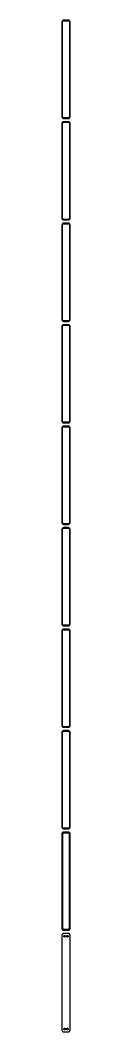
# Model space of a CAD drawing. Header units: metres. Extents: x -11 to 11, y 2655 to 5436.
import ezdxf

# ---------------------------------------------------------------- set-up
doc = ezdxf.new("R2010")
doc.units = ezdxf.units.M

msp = doc.modelspace()

# ---------------------------------------------------------------- linework, layer by layer
for p, q in [((-11.2106, 5431.63), (-11.25, 5431)), ((-11.25, 5431), (-11.25, 5171)), ((-11.0929, 5432.24), (-11.2106, 5431.63)), ((-10.8989, 5432.84), (-11.0929, 5432.24)), ((-10.6315, 5433.41), (-10.8989, 5432.84)), ((-10.2951, 5433.94), (-10.6315, 5433.41)), ((-9.89484, 5434.42), (-10.2951, 5433.94)), ((-9.43712, 5434.85), (-9.89484, 5434.42)), ((-9.75, 5430.5), (-9.71844, 5431)), ((-9.75, 5171.5), (-9.75, 5430.5)), ((-9.71844, 5431), (-9.62433, 5431.49)), ((-9.62433, 5431.49), (-9.4691, 5431.97)), ((-9.4691, 5431.97), (-9.25522, 5432.43)), ((-8.92912, 5435.22), (-9.43712, 5434.85)), ((-9.25522, 5432.43), (-8.98605, 5432.85)), ((-8.98605, 5432.85), (-8.66586, 5433.24)), ((-8.37889, 5435.52), (-8.92912, 5435.22)), ((-8.66586, 5433.24), (-8.29968, 5433.58)), ((-7.79507, 5435.76), (-8.37889, 5435.52)), ((-8.29968, 5433.58), (-7.8933, 5433.88)), ((-7.8933, 5433.88), (-7.45311, 5434.12)), ((-7.1869, 5435.91), (-7.79507, 5435.76)), ((-7.45311, 5434.12), (-6.98605, 5434.3)), ((-6.56395, 5435.99), (-7.1869, 5435.91)), ((-6.98605, 5434.3), (-6.49951, 5434.43)), ((6.56395, 5435.99), (-6.56395, 5435.99)), ((-6.49951, 5434.43), (-6.00116, 5434.49)), ((-6.00116, 5434.49), (6.00116, 5434.49)), ((6.00116, 5434.49), (6.49951, 5434.43)), ((6.49951, 5434.43), (6.98605, 5434.3)), ((7.1869, 5435.91), (6.56395, 5435.99)), ((6.98605, 5434.3), (7.45311, 5434.12)), ((7.79507, 5435.76), (7.1869, 5435.91)), ((7.45311, 5434.12), (7.8933, 5433.88)), ((8.37889, 5435.52), (7.79507, 5435.76)), ((7.8933, 5433.88), (8.29968, 5433.58)), ((8.29968, 5433.58), (8.66586, 5433.24)), ((8.92912, 5435.22), (8.37889, 5435.52)), ((8.66586, 5433.24), (8.98605, 5432.85)), ((9.43712, 5434.85), (8.92912, 5435.22)), ((8.98605, 5432.85), (9.25522, 5432.43)), ((9.25522, 5432.43), (9.4691, 5431.97)), ((9.89484, 5434.42), (9.43712, 5434.85)), ((9.4691, 5431.97), (9.62433, 5431.49)), ((9.62433, 5431.49), (9.71844, 5431)), ((9.71844, 5431), (9.75, 5430.5)), ((9.75, 5430.5), (9.75, 5171.5)), ((10.2951, 5433.94), (9.89484, 5434.42)), ((10.6315, 5433.41), (10.2951, 5433.94)), ((10.8989, 5432.84), (10.6315, 5433.41)), ((11.0929, 5432.24), (10.8989, 5432.84)), ((11.2106, 5431.63), (11.0929, 5432.24)), ((11.25, 5431), (11.2106, 5431.63)), ((11.25, 5171), (11.25, 5431)), ((-11.25, 5171), (-11.2106, 5170.37)), ((-11.2106, 5152.63), (-11.25, 5152)), ((-11.25, 5152), (-11.25, 4892)), ((-11.2106, 5170.37), (-11.0929, 5169.76)), ((-11.0929, 5153.24), (-11.2106, 5152.63)), ((-11.0929, 5169.76), (-10.8989, 5169.16)), ((-10.8989, 5153.84), (-11.0929, 5153.24)), ((-10.8989, 5169.16), (-10.6315, 5168.59)), ((-10.6315, 5154.41), (-10.8989, 5153.84)), ((-10.6315, 5168.59), (-10.2951, 5168.06)), ((-10.2951, 5154.94), (-10.6315, 5154.41)), ((-10.2951, 5168.06), (-9.89484, 5167.58)), ((-9.89484, 5155.42), (-10.2951, 5154.94)), ((-9.89484, 5167.58), (-9.43712, 5167.15)), ((-9.43712, 5155.85), (-9.89484, 5155.42)), ((-9.71844, 5171), (-9.75, 5171.5)), ((-9.75, 5151.5), (-9.71844, 5152)), ((-9.75, 4892.5), (-9.75, 5151.5)), ((-9.62433, 5170.51), (-9.71844, 5171)), ((-9.71844, 5152), (-9.62433, 5152.49)), ((-9.4691, 5170.03), (-9.62433, 5170.51)), ((-9.62433, 5152.49), (-9.4691, 5152.97)), ((-9.25522, 5169.57), (-9.4691, 5170.03)), ((-9.4691, 5152.97), (-9.25522, 5153.43)), ((-9.43712, 5167.15), (-8.92912, 5166.78)), ((-8.92912, 5156.22), (-9.43712, 5155.85)), ((-8.98605, 5169.15), (-9.25522, 5169.57)), ((-9.25522, 5153.43), (-8.98605, 5153.85)), ((-8.66586, 5168.76), (-8.98605, 5169.15)), ((-8.98605, 5153.85), (-8.66586, 5154.24)), ((-8.92912, 5166.78), (-8.37889, 5166.48)), ((-8.37889, 5156.52), (-8.92912, 5156.22)), ((-8.29968, 5168.42), (-8.66586, 5168.76)), ((-8.66586, 5154.24), (-8.29968, 5154.58)), ((-8.37889, 5166.48), (-7.79507, 5166.24)), ((-7.79507, 5156.76), (-8.37889, 5156.52)), ((-7.8933, 5168.12), (-8.29968, 5168.42)), ((-8.29968, 5154.58), (-7.8933, 5154.88)), ((-7.45311, 5167.88), (-7.8933, 5168.12)), ((-7.8933, 5154.88), (-7.45311, 5155.12)), ((-7.79507, 5166.24), (-7.1869, 5166.09)), ((-7.1869, 5156.91), (-7.79507, 5156.76)), ((-6.98605, 5167.7), (-7.45311, 5167.88)), ((-7.45311, 5155.12), (-6.98605, 5155.3)), ((-7.1869, 5166.09), (-6.56395, 5166.01)), ((-6.56395, 5156.99), (-7.1869, 5156.91)), ((-6.49951, 5167.57), (-6.98605, 5167.7)), ((-6.98605, 5155.3), (-6.49951, 5155.43)), ((-6.56395, 5166.01), (6.56395, 5166.01)), ((6.56395, 5156.99), (-6.56395, 5156.99)), ((-6.00116, 5167.51), (-6.49951, 5167.57)), ((-6.49951, 5155.43), (-6.00116, 5155.49)), ((6.00116, 5167.51), (-6.00116, 5167.51)), ((-6.00116, 5155.49), (6.00116, 5155.49)), ((6.49951, 5167.57), (6.00116, 5167.51)), ((6.00116, 5155.49), (6.49951, 5155.43)), ((6.98605, 5167.7), (6.49951, 5167.57)), ((6.49951, 5155.43), (6.98605, 5155.3)), ((6.56395, 5166.01), (7.1869, 5166.09)), ((7.1869, 5156.91), (6.56395, 5156.99)), ((7.45311, 5167.88), (6.98605, 5167.7)), ((6.98605, 5155.3), (7.45311, 5155.12)), ((7.1869, 5166.09), (7.79507, 5166.24)), ((7.79507, 5156.76), (7.1869, 5156.91)), ((7.8933, 5168.12), (7.45311, 5167.88)), ((7.45311, 5155.12), (7.8933, 5154.88)), ((7.79507, 5166.24), (8.37889, 5166.48)), ((8.37889, 5156.52), (7.79507, 5156.76)), ((8.29968, 5168.42), (7.8933, 5168.12)), ((7.8933, 5154.88), (8.29968, 5154.58)), ((8.66586, 5168.76), (8.29968, 5168.42)), ((8.29968, 5154.58), (8.66586, 5154.24)), ((8.37889, 5166.48), (8.92912, 5166.78)), ((8.92912, 5156.22), (8.37889, 5156.52)), ((8.98605, 5169.15), (8.66586, 5168.76)), ((8.66586, 5154.24), (8.98605, 5153.85)), ((8.92912, 5166.78), (9.43712, 5167.15)), ((9.43712, 5155.85), (8.92912, 5156.22)), ((9.25522, 5169.57), (8.98605, 5169.15)), ((8.98605, 5153.85), (9.25522, 5153.43)), ((9.4691, 5170.03), (9.25522, 5169.57)), ((9.25522, 5153.43), (9.4691, 5152.97)), ((9.43712, 5167.15), (9.89484, 5167.58)), ((9.89484, 5155.42), (9.43712, 5155.85)), ((9.62433, 5170.51), (9.4691, 5170.03)), ((9.4691, 5152.97), (9.62433, 5152.49)), ((9.71844, 5171), (9.62433, 5170.51)), ((9.62433, 5152.49), (9.71844, 5152)), ((9.75, 5171.5), (9.71844, 5171)), ((9.71844, 5152), (9.75, 5151.5)), ((9.75, 5151.5), (9.75, 4892.5)), ((9.89484, 5167.58), (10.2951, 5168.06)), ((10.2951, 5154.94), (9.89484, 5155.42)), ((10.2951, 5168.06), (10.6315, 5168.59)), ((10.6315, 5154.41), (10.2951, 5154.94)), ((10.6315, 5168.59), (10.8989, 5169.16)), ((10.8989, 5153.84), (10.6315, 5154.41)), ((10.8989, 5169.16), (11.0929, 5169.76)), ((11.0929, 5153.24), (10.8989, 5153.84)), ((11.0929, 5169.76), (11.2106, 5170.37)), ((11.2106, 5152.63), (11.0929, 5153.24)), ((11.2106, 5170.37), (11.25, 5171)), ((11.25, 5152), (11.2106, 5152.63)), ((11.25, 4892), (11.25, 5152)), ((-11.25, 4892), (-11.2106, 4891.37)), ((-11.2106, 4873.63), (-11.25, 4873)), ((-11.25, 4873), (-11.25, 4613)), ((-11.2106, 4891.37), (-11.0929, 4890.76)), ((-11.0929, 4874.24), (-11.2106, 4873.63)), ((-11.0929, 4890.76), (-10.8989, 4890.16)), ((-10.8989, 4874.84), (-11.0929, 4874.24)), ((-10.8989, 4890.16), (-10.6315, 4889.59)), ((-10.6315, 4875.41), (-10.8989, 4874.84)), ((-10.6315, 4889.59), (-10.2951, 4889.06)), ((-10.2951, 4875.94), (-10.6315, 4875.41)), ((-10.2951, 4889.06), (-9.89484, 4888.58)), ((-9.89484, 4876.42), (-10.2951, 4875.94)), ((-9.89484, 4888.58), (-9.43712, 4888.15)), ((-9.43712, 4876.85), (-9.89484, 4876.42)), ((-9.71844, 4892), (-9.75, 4892.5)), ((-9.75, 4872.5), (-9.71844, 4873)), ((-9.75, 4613.5), (-9.75, 4872.5)), ((-9.62433, 4891.51), (-9.71844, 4892)), ((-9.71844, 4873), (-9.62433, 4873.49)), ((-9.4691, 4891.03), (-9.62433, 4891.51)), ((-9.62433, 4873.49), (-9.4691, 4873.97)), ((-9.25522, 4890.57), (-9.4691, 4891.03)), ((-9.4691, 4873.97), (-9.25522, 4874.43)), ((-9.43712, 4888.15), (-8.92912, 4887.78)), ((-8.92912, 4877.22), (-9.43712, 4876.85)), ((-8.98605, 4890.15), (-9.25522, 4890.57)), ((-9.25522, 4874.43), (-8.98605, 4874.85)), ((-8.66586, 4889.76), (-8.98605, 4890.15)), ((-8.98605, 4874.85), (-8.66586, 4875.24)), ((-8.92912, 4887.78), (-8.37889, 4887.48)), ((-8.37889, 4877.52), (-8.92912, 4877.22)), ((-8.29968, 4889.42), (-8.66586, 4889.76)), ((-8.66586, 4875.24), (-8.29968, 4875.58)), ((-8.37889, 4887.48), (-7.79507, 4887.24)), ((-7.79507, 4877.76), (-8.37889, 4877.52)), ((-7.8933, 4889.12), (-8.29968, 4889.42)), ((-8.29968, 4875.58), (-7.8933, 4875.88)), ((-7.45311, 4888.88), (-7.8933, 4889.12)), ((-7.8933, 4875.88), (-7.45311, 4876.12)), ((-7.79507, 4887.24), (-7.1869, 4887.09)), ((-7.1869, 4877.91), (-7.79507, 4877.76)), ((-6.98605, 4888.7), (-7.45311, 4888.88)), ((-7.45311, 4876.12), (-6.98605, 4876.3)), ((-7.1869, 4887.09), (-6.56395, 4887.01)), ((-6.56395, 4877.99), (-7.1869, 4877.91)), ((-6.49951, 4888.57), (-6.98605, 4888.7)), ((-6.98605, 4876.3), (-6.49951, 4876.43)), ((-6.56395, 4887.01), (6.56395, 4887.01)), ((6.56395, 4877.99), (-6.56395, 4877.99)), ((-6.00116, 4888.51), (-6.49951, 4888.57)), ((-6.49951, 4876.43), (-6.00116, 4876.49)), ((6.00116, 4888.51), (-6.00116, 4888.51)), ((-6.00116, 4876.49), (6.00116, 4876.49)), ((6.49951, 4888.57), (6.00116, 4888.51)), ((6.00116, 4876.49), (6.49951, 4876.43)), ((6.98605, 4888.7), (6.49951, 4888.57)), ((6.49951, 4876.43), (6.98605, 4876.3)), ((6.56395, 4887.01), (7.1869, 4887.09)), ((7.1869, 4877.91), (6.56395, 4877.99)), ((7.45311, 4888.88), (6.98605, 4888.7)), ((6.98605, 4876.3), (7.45311, 4876.12)), ((7.1869, 4887.09), (7.79507, 4887.24)), ((7.79507, 4877.76), (7.1869, 4877.91)), ((7.8933, 4889.12), (7.45311, 4888.88)), ((7.45311, 4876.12), (7.8933, 4875.88)), ((7.79507, 4887.24), (8.37889, 4887.48)), ((8.37889, 4877.52), (7.79507, 4877.76)), ((8.29968, 4889.42), (7.8933, 4889.12)), ((7.8933, 4875.88), (8.29968, 4875.58)), ((8.66586, 4889.76), (8.29968, 4889.42)), ((8.29968, 4875.58), (8.66586, 4875.24)), ((8.37889, 4887.48), (8.92912, 4887.78)), ((8.92912, 4877.22), (8.37889, 4877.52)), ((8.98605, 4890.15), (8.66586, 4889.76)), ((8.66586, 4875.24), (8.98605, 4874.85)), ((8.92912, 4887.78), (9.43712, 4888.15)), ((9.43712, 4876.85), (8.92912, 4877.22)), ((9.25522, 4890.57), (8.98605, 4890.15)), ((8.98605, 4874.85), (9.25522, 4874.43)), ((9.4691, 4891.03), (9.25522, 4890.57)), ((9.25522, 4874.43), (9.4691, 4873.97)), ((9.43712, 4888.15), (9.89484, 4888.58)), ((9.89484, 4876.42), (9.43712, 4876.85)), ((9.62433, 4891.51), (9.4691, 4891.03)), ((9.4691, 4873.97), (9.62433, 4873.49)), ((9.71844, 4892), (9.62433, 4891.51)), ((9.62433, 4873.49), (9.71844, 4873)), ((9.75, 4892.5), (9.71844, 4892)), ((9.71844, 4873), (9.75, 4872.5)), ((9.75, 4872.5), (9.75, 4613.5)), ((9.89484, 4888.58), (10.2951, 4889.06)), ((10.2951, 4875.94), (9.89484, 4876.42)), ((10.2951, 4889.06), (10.6315, 4889.59)), ((10.6315, 4875.41), (10.2951, 4875.94)), ((10.6315, 4889.59), (10.8989, 4890.16)), ((10.8989, 4874.84), (10.6315, 4875.41)), ((10.8989, 4890.16), (11.0929, 4890.76)), ((11.0929, 4874.24), (10.8989, 4874.84)), ((11.0929, 4890.76), (11.2106, 4891.37)), ((11.2106, 4873.63), (11.0929, 4874.24)), ((11.2106, 4891.37), (11.25, 4892)), ((11.25, 4873), (11.2106, 4873.63)), ((11.25, 4613), (11.25, 4873)), ((-11.25, 4613), (-11.2106, 4612.37)), ((-11.2106, 4594.63), (-11.25, 4594)), ((-11.25, 4594), (-11.25, 4334)), ((-11.2106, 4612.37), (-11.0929, 4611.76)), ((-11.0929, 4595.24), (-11.2106, 4594.63)), ((-11.0929, 4611.76), (-10.8989, 4611.16)), ((-10.8989, 4595.84), (-11.0929, 4595.24)), ((-10.8989, 4611.16), (-10.6315, 4610.59)), ((-10.6315, 4596.41), (-10.8989, 4595.84)), ((-10.6315, 4610.59), (-10.2951, 4610.06)), ((-10.2951, 4596.94), (-10.6315, 4596.41)), ((-10.2951, 4610.06), (-9.89484, 4609.58)), ((-9.89484, 4597.42), (-10.2951, 4596.94)), ((-9.89484, 4609.58), (-9.43712, 4609.15)), ((-9.43712, 4597.85), (-9.89484, 4597.42)), ((-9.71844, 4613), (-9.75, 4613.5)), ((-9.75, 4593.5), (-9.71844, 4594)), ((-9.75, 4334.5), (-9.75, 4593.5)), ((-9.62433, 4612.51), (-9.71844, 4613)), ((-9.71844, 4594), (-9.62433, 4594.49)), ((-9.4691, 4612.03), (-9.62433, 4612.51)), ((-9.62433, 4594.49), (-9.4691, 4594.97)), ((-9.25522, 4611.57), (-9.4691, 4612.03)), ((-9.4691, 4594.97), (-9.25522, 4595.43)), ((-9.43712, 4609.15), (-8.92912, 4608.78)), ((-8.92912, 4598.22), (-9.43712, 4597.85)), ((-8.98605, 4611.15), (-9.25522, 4611.57)), ((-9.25522, 4595.43), (-8.98605, 4595.85)), ((-8.66586, 4610.76), (-8.98605, 4611.15)), ((-8.98605, 4595.85), (-8.66586, 4596.24)), ((-8.92912, 4608.78), (-8.37889, 4608.48)), ((-8.37889, 4598.52), (-8.92912, 4598.22)), ((-8.29968, 4610.42), (-8.66586, 4610.76)), ((-8.66586, 4596.24), (-8.29968, 4596.58)), ((-8.37889, 4608.48), (-7.79507, 4608.24)), ((-7.79507, 4598.76), (-8.37889, 4598.52)), ((-7.8933, 4610.12), (-8.29968, 4610.42)), ((-8.29968, 4596.58), (-7.8933, 4596.88)), ((-7.45311, 4609.88), (-7.8933, 4610.12)), ((-7.8933, 4596.88), (-7.45311, 4597.12)), ((-7.79507, 4608.24), (-7.1869, 4608.09)), ((-7.1869, 4598.91), (-7.79507, 4598.76)), ((-6.98605, 4609.7), (-7.45311, 4609.88)), ((-7.45311, 4597.12), (-6.98605, 4597.3)), ((-7.1869, 4608.09), (-6.56395, 4608.01)), ((-6.56395, 4598.99), (-7.1869, 4598.91)), ((-6.49951, 4609.57), (-6.98605, 4609.7)), ((-6.98605, 4597.3), (-6.49951, 4597.43)), ((-6.56395, 4608.01), (6.56395, 4608.01)), ((6.56395, 4598.99), (-6.56395, 4598.99)), ((-6.00116, 4609.51), (-6.49951, 4609.57)), ((-6.49951, 4597.43), (-6.00116, 4597.49)), ((6.00116, 4609.51), (-6.00116, 4609.51)), ((-6.00116, 4597.49), (6.00116, 4597.49)), ((6.49951, 4609.57), (6.00116, 4609.51)), ((6.00116, 4597.49), (6.49951, 4597.43)), ((6.98605, 4609.7), (6.49951, 4609.57)), ((6.49951, 4597.43), (6.98605, 4597.3)), ((6.56395, 4608.01), (7.1869, 4608.09)), ((7.1869, 4598.91), (6.56395, 4598.99)), ((7.45311, 4609.88), (6.98605, 4609.7)), ((6.98605, 4597.3), (7.45311, 4597.12)), ((7.1869, 4608.09), (7.79507, 4608.24)), ((7.79507, 4598.76), (7.1869, 4598.91)), ((7.8933, 4610.12), (7.45311, 4609.88)), ((7.45311, 4597.12), (7.8933, 4596.88)), ((7.79507, 4608.24), (8.37889, 4608.48)), ((8.37889, 4598.52), (7.79507, 4598.76)), ((8.29968, 4610.42), (7.8933, 4610.12)), ((7.8933, 4596.88), (8.29968, 4596.58)), ((8.66586, 4610.76), (8.29968, 4610.42)), ((8.29968, 4596.58), (8.66586, 4596.24)), ((8.37889, 4608.48), (8.92912, 4608.78)), ((8.92912, 4598.22), (8.37889, 4598.52)), ((8.98605, 4611.15), (8.66586, 4610.76)), ((8.66586, 4596.24), (8.98605, 4595.85)), ((8.92912, 4608.78), (9.43712, 4609.15)), ((9.43712, 4597.85), (8.92912, 4598.22)), ((9.25522, 4611.57), (8.98605, 4611.15)), ((8.98605, 4595.85), (9.25522, 4595.43)), ((9.4691, 4612.03), (9.25522, 4611.57)), ((9.25522, 4595.43), (9.4691, 4594.97)), ((9.43712, 4609.15), (9.89484, 4609.58)), ((9.89484, 4597.42), (9.43712, 4597.85)), ((9.62433, 4612.51), (9.4691, 4612.03)), ((9.4691, 4594.97), (9.62433, 4594.49)), ((9.71844, 4613), (9.62433, 4612.51)), ((9.62433, 4594.49), (9.71844, 4594)), ((9.75, 4613.5), (9.71844, 4613)), ((9.71844, 4594), (9.75, 4593.5)), ((9.75, 4593.5), (9.75, 4334.5)), ((9.89484, 4609.58), (10.2951, 4610.06)), ((10.2951, 4596.94), (9.89484, 4597.42)), ((10.2951, 4610.06), (10.6315, 4610.59)), ((10.6315, 4596.41), (10.2951, 4596.94)), ((10.6315, 4610.59), (10.8989, 4611.16)), ((10.8989, 4595.84), (10.6315, 4596.41)), ((10.8989, 4611.16), (11.0929, 4611.76)), ((11.0929, 4595.24), (10.8989, 4595.84)), ((11.0929, 4611.76), (11.2106, 4612.37)), ((11.2106, 4594.63), (11.0929, 4595.24)), ((11.2106, 4612.37), (11.25, 4613)), ((11.25, 4594), (11.2106, 4594.63)), ((11.25, 4334), (11.25, 4594)), ((-11.25, 4334), (-11.2106, 4333.37)), ((-11.2106, 4315.63), (-11.25, 4315)), ((-11.25, 4315), (-11.25, 4055)), ((-11.2106, 4333.37), (-11.0929, 4332.76)), ((-11.0929, 4316.24), (-11.2106, 4315.63)), ((-11.0929, 4332.76), (-10.8989, 4332.16)), ((-10.8989, 4316.84), (-11.0929, 4316.24)), ((-10.8989, 4332.16), (-10.6315, 4331.59)), ((-10.6315, 4317.41), (-10.8989, 4316.84)), ((-10.6315, 4331.59), (-10.2951, 4331.06)), ((-10.2951, 4317.94), (-10.6315, 4317.41)), ((-10.2951, 4331.06), (-9.89484, 4330.58)), ((-9.89484, 4318.42), (-10.2951, 4317.94)), ((-9.89484, 4330.58), (-9.43712, 4330.15)), ((-9.43712, 4318.85), (-9.89484, 4318.42)), ((-9.71844, 4334), (-9.75, 4334.5)), ((-9.75, 4314.5), (-9.71844, 4315)), ((-9.75, 4055.5), (-9.75, 4314.5)), ((-9.62433, 4333.51), (-9.71844, 4334)), ((-9.71844, 4315), (-9.62433, 4315.49)), ((-9.4691, 4333.03), (-9.62433, 4333.51)), ((-9.62433, 4315.49), (-9.4691, 4315.97)), ((-9.25522, 4332.57), (-9.4691, 4333.03)), ((-9.4691, 4315.97), (-9.25522, 4316.43)), ((-9.43712, 4330.15), (-8.92912, 4329.78)), ((-8.92912, 4319.22), (-9.43712, 4318.85)), ((-8.98605, 4332.15), (-9.25522, 4332.57)), ((-9.25522, 4316.43), (-8.98605, 4316.85)), ((-8.66586, 4331.76), (-8.98605, 4332.15)), ((-8.98605, 4316.85), (-8.66586, 4317.24)), ((-8.92912, 4329.78), (-8.37889, 4329.48)), ((-8.37889, 4319.52), (-8.92912, 4319.22)), ((-8.29968, 4331.42), (-8.66586, 4331.76)), ((-8.66586, 4317.24), (-8.29968, 4317.58)), ((-8.37889, 4329.48), (-7.79507, 4329.24)), ((-7.79507, 4319.76), (-8.37889, 4319.52)), ((-7.8933, 4331.12), (-8.29968, 4331.42)), ((-8.29968, 4317.58), (-7.8933, 4317.88)), ((-7.45311, 4330.88), (-7.8933, 4331.12)), ((-7.8933, 4317.88), (-7.45311, 4318.12)), ((-7.79507, 4329.24), (-7.1869, 4329.09)), ((-7.1869, 4319.91), (-7.79507, 4319.76)), ((-6.98605, 4330.7), (-7.45311, 4330.88)), ((-7.45311, 4318.12), (-6.98605, 4318.3)), ((-7.1869, 4329.09), (-6.56395, 4329.01)), ((-6.56395, 4319.99), (-7.1869, 4319.91)), ((-6.49951, 4330.57), (-6.98605, 4330.7)), ((-6.98605, 4318.3), (-6.49951, 4318.43)), ((-6.56395, 4329.01), (6.56395, 4329.01)), ((6.56395, 4319.99), (-6.56395, 4319.99)), ((-6.00116, 4330.51), (-6.49951, 4330.57)), ((-6.49951, 4318.43), (-6.00116, 4318.49)), ((6.00116, 4330.51), (-6.00116, 4330.51)), ((-6.00116, 4318.49), (6.00116, 4318.49)), ((6.49951, 4330.57), (6.00116, 4330.51)), ((6.00116, 4318.49), (6.49951, 4318.43)), ((6.98605, 4330.7), (6.49951, 4330.57)), ((6.49951, 4318.43), (6.98605, 4318.3)), ((6.56395, 4329.01), (7.1869, 4329.09)), ((7.1869, 4319.91), (6.56395, 4319.99)), ((7.45311, 4330.88), (6.98605, 4330.7)), ((6.98605, 4318.3), (7.45311, 4318.12)), ((7.1869, 4329.09), (7.79507, 4329.24)), ((7.79507, 4319.76), (7.1869, 4319.91)), ((7.8933, 4331.12), (7.45311, 4330.88)), ((7.45311, 4318.12), (7.8933, 4317.88)), ((7.79507, 4329.24), (8.37889, 4329.48)), ((8.37889, 4319.52), (7.79507, 4319.76)), ((8.29968, 4331.42), (7.8933, 4331.12)), ((7.8933, 4317.88), (8.29968, 4317.58)), ((8.66586, 4331.76), (8.29968, 4331.42)), ((8.29968, 4317.58), (8.66586, 4317.24)), ((8.37889, 4329.48), (8.92912, 4329.78)), ((8.92912, 4319.22), (8.37889, 4319.52)), ((8.98605, 4332.15), (8.66586, 4331.76)), ((8.66586, 4317.24), (8.98605, 4316.85)), ((8.92912, 4329.78), (9.43712, 4330.15)), ((9.43712, 4318.85), (8.92912, 4319.22)), ((9.25522, 4332.57), (8.98605, 4332.15)), ((8.98605, 4316.85), (9.25522, 4316.43)), ((9.4691, 4333.03), (9.25522, 4332.57)), ((9.25522, 4316.43), (9.4691, 4315.97)), ((9.43712, 4330.15), (9.89484, 4330.58)), ((9.89484, 4318.42), (9.43712, 4318.85)), ((9.62433, 4333.51), (9.4691, 4333.03)), ((9.4691, 4315.97), (9.62433, 4315.49)), ((9.71844, 4334), (9.62433, 4333.51)), ((9.62433, 4315.49), (9.71844, 4315)), ((9.75, 4334.5), (9.71844, 4334)), ((9.71844, 4315), (9.75, 4314.5)), ((9.75, 4314.5), (9.75, 4055.5)), ((9.89484, 4330.58), (10.2951, 4331.06)), ((10.2951, 4317.94), (9.89484, 4318.42)), ((10.2951, 4331.06), (10.6315, 4331.59)), ((10.6315, 4317.41), (10.2951, 4317.94)), ((10.6315, 4331.59), (10.8989, 4332.16)), ((10.8989, 4316.84), (10.6315, 4317.41)), ((10.8989, 4332.16), (11.0929, 4332.76)), ((11.0929, 4316.24), (10.8989, 4316.84)), ((11.0929, 4332.76), (11.2106, 4333.37)), ((11.2106, 4315.63), (11.0929, 4316.24)), ((11.2106, 4333.37), (11.25, 4334)), ((11.25, 4315), (11.2106, 4315.63)), ((11.25, 4055), (11.25, 4315)), ((-11.25, 4055), (-11.2106, 4054.37)), ((-11.2106, 4036.63), (-11.25, 4036)), ((-11.25, 4036), (-11.25, 3776)), ((-11.2106, 4054.37), (-11.0929, 4053.76)), ((-11.0929, 4037.24), (-11.2106, 4036.63)), ((-11.0929, 4053.76), (-10.8989, 4053.16)), ((-10.8989, 4037.84), (-11.0929, 4037.24)), ((-10.8989, 4053.16), (-10.6315, 4052.59)), ((-10.6315, 4038.41), (-10.8989, 4037.84)), ((-10.6315, 4052.59), (-10.2951, 4052.06)), ((-10.2951, 4038.94), (-10.6315, 4038.41)), ((-10.2951, 4052.06), (-9.89484, 4051.58)), ((-9.89484, 4039.42), (-10.2951, 4038.94)), ((-9.89484, 4051.58), (-9.43712, 4051.15)), ((-9.43712, 4039.85), (-9.89484, 4039.42)), ((-9.71844, 4055), (-9.75, 4055.5)), ((-9.75, 4035.5), (-9.71844, 4036)), ((-9.75, 3776.5), (-9.75, 4035.5)), ((-9.62433, 4054.51), (-9.71844, 4055)), ((-9.71844, 4036), (-9.62433, 4036.49)), ((-9.4691, 4054.03), (-9.62433, 4054.51)), ((-9.62433, 4036.49), (-9.4691, 4036.97)), ((-9.25522, 4053.57), (-9.4691, 4054.03)), ((-9.4691, 4036.97), (-9.25522, 4037.43)), ((-9.43712, 4051.15), (-8.92912, 4050.78)), ((-8.92912, 4040.22), (-9.43712, 4039.85)), ((-8.98605, 4053.15), (-9.25522, 4053.57)), ((-9.25522, 4037.43), (-8.98605, 4037.85)), ((-8.66586, 4052.76), (-8.98605, 4053.15)), ((-8.98605, 4037.85), (-8.66586, 4038.24)), ((-8.92912, 4050.78), (-8.37889, 4050.48)), ((-8.37889, 4040.52), (-8.92912, 4040.22)), ((-8.29968, 4052.42), (-8.66586, 4052.76)), ((-8.66586, 4038.24), (-8.29968, 4038.58)), ((-8.37889, 4050.48), (-7.79507, 4050.24)), ((-7.79507, 4040.76), (-8.37889, 4040.52)), ((-7.8933, 4052.12), (-8.29968, 4052.42)), ((-8.29968, 4038.58), (-7.8933, 4038.88)), ((-7.45311, 4051.88), (-7.8933, 4052.12)), ((-7.8933, 4038.88), (-7.45311, 4039.12)), ((-7.79507, 4050.24), (-7.1869, 4050.09)), ((-7.1869, 4040.91), (-7.79507, 4040.76)), ((-6.98605, 4051.7), (-7.45311, 4051.88)), ((-7.45311, 4039.12), (-6.98605, 4039.3)), ((-7.1869, 4050.09), (-6.56395, 4050.01)), ((-6.56395, 4040.99), (-7.1869, 4040.91)), ((-6.49951, 4051.57), (-6.98605, 4051.7)), ((-6.98605, 4039.3), (-6.49951, 4039.43)), ((-6.56395, 4050.01), (6.56395, 4050.01)), ((6.56395, 4040.99), (-6.56395, 4040.99)), ((-6.00116, 4051.51), (-6.49951, 4051.57)), ((-6.49951, 4039.43), (-6.00116, 4039.49)), ((6.00116, 4051.51), (-6.00116, 4051.51)), ((-6.00116, 4039.49), (6.00116, 4039.49)), ((6.49951, 4051.57), (6.00116, 4051.51)), ((6.00116, 4039.49), (6.49951, 4039.43)), ((6.98605, 4051.7), (6.49951, 4051.57)), ((6.49951, 4039.43), (6.98605, 4039.3)), ((6.56395, 4050.01), (7.1869, 4050.09)), ((7.1869, 4040.91), (6.56395, 4040.99)), ((7.45311, 4051.88), (6.98605, 4051.7)), ((6.98605, 4039.3), (7.45311, 4039.12)), ((7.1869, 4050.09), (7.79507, 4050.24)), ((7.79507, 4040.76), (7.1869, 4040.91)), ((7.8933, 4052.12), (7.45311, 4051.88)), ((7.45311, 4039.12), (7.8933, 4038.88)), ((7.79507, 4050.24), (8.37889, 4050.48)), ((8.37889, 4040.52), (7.79507, 4040.76)), ((8.29968, 4052.42), (7.8933, 4052.12)), ((7.8933, 4038.88), (8.29968, 4038.58)), ((8.66586, 4052.76), (8.29968, 4052.42)), ((8.29968, 4038.58), (8.66586, 4038.24)), ((8.37889, 4050.48), (8.92912, 4050.78)), ((8.92912, 4040.22), (8.37889, 4040.52)), ((8.98605, 4053.15), (8.66586, 4052.76)), ((8.66586, 4038.24), (8.98605, 4037.85)), ((8.92912, 4050.78), (9.43712, 4051.15)), ((9.43712, 4039.85), (8.92912, 4040.22)), ((9.25522, 4053.57), (8.98605, 4053.15)), ((8.98605, 4037.85), (9.25522, 4037.43)), ((9.4691, 4054.03), (9.25522, 4053.57)), ((9.25522, 4037.43), (9.4691, 4036.97)), ((9.43712, 4051.15), (9.89484, 4051.58)), ((9.89484, 4039.42), (9.43712, 4039.85)), ((9.62433, 4054.51), (9.4691, 4054.03)), ((9.4691, 4036.97), (9.62433, 4036.49)), ((9.71844, 4055), (9.62433, 4054.51)), ((9.62433, 4036.49), (9.71844, 4036)), ((9.75, 4055.5), (9.71844, 4055)), ((9.71844, 4036), (9.75, 4035.5)), ((9.75, 4035.5), (9.75, 3776.5)), ((9.89484, 4051.58), (10.2951, 4052.06)), ((10.2951, 4038.94), (9.89484, 4039.42)), ((10.2951, 4052.06), (10.6315, 4052.59)), ((10.6315, 4038.41), (10.2951, 4038.94)), ((10.6315, 4052.59), (10.8989, 4053.16)), ((10.8989, 4037.84), (10.6315, 4038.41)), ((10.8989, 4053.16), (11.0929, 4053.76)), ((11.0929, 4037.24), (10.8989, 4037.84)), ((11.0929, 4053.76), (11.2106, 4054.37)), ((11.2106, 4036.63), (11.0929, 4037.24)), ((11.2106, 4054.37), (11.25, 4055)), ((11.25, 4036), (11.2106, 4036.63)), ((11.25, 3776), (11.25, 4036)), ((-11.25, 3776), (-11.2106, 3775.37)), ((-11.2106, 3757.63), (-11.25, 3757)), ((-11.25, 3757), (-11.25, 3497)), ((-11.2106, 3775.37), (-11.0929, 3774.76)), ((-11.0929, 3758.24), (-11.2106, 3757.63)), ((-11.0929, 3774.76), (-10.8989, 3774.16)), ((-10.8989, 3758.84), (-11.0929, 3758.24)), ((-10.8989, 3774.16), (-10.6315, 3773.59)), ((-10.6315, 3759.41), (-10.8989, 3758.84)), ((-10.6315, 3773.59), (-10.2951, 3773.06)), ((-10.2951, 3759.94), (-10.6315, 3759.41)), ((-10.2951, 3773.06), (-9.89484, 3772.58)), ((-9.89484, 3760.42), (-10.2951, 3759.94)), ((-9.89484, 3772.58), (-9.43712, 3772.15)), ((-9.43712, 3760.85), (-9.89484, 3760.42)), ((-9.71844, 3776), (-9.75, 3776.5)), ((-9.75, 3756.5), (-9.71844, 3757)), ((-9.75, 3497.5), (-9.75, 3756.5)), ((-9.62433, 3775.51), (-9.71844, 3776)), ((-9.71844, 3757), (-9.62433, 3757.49)), ((-9.4691, 3775.03), (-9.62433, 3775.51)), ((-9.62433, 3757.49), (-9.4691, 3757.97)), ((-9.25522, 3774.57), (-9.4691, 3775.03)), ((-9.4691, 3757.97), (-9.25522, 3758.43)), ((-9.43712, 3772.15), (-8.92912, 3771.78)), ((-8.92912, 3761.22), (-9.43712, 3760.85)), ((-8.98605, 3774.15), (-9.25522, 3774.57)), ((-9.25522, 3758.43), (-8.98605, 3758.85)), ((-8.66586, 3773.76), (-8.98605, 3774.15)), ((-8.98605, 3758.85), (-8.66586, 3759.24)), ((-8.92912, 3771.78), (-8.37889, 3771.48)), ((-8.37889, 3761.52), (-8.92912, 3761.22)), ((-8.29968, 3773.42), (-8.66586, 3773.76)), ((-8.66586, 3759.24), (-8.29968, 3759.58)), ((-8.37889, 3771.48), (-7.79507, 3771.24)), ((-7.79507, 3761.76), (-8.37889, 3761.52)), ((-7.8933, 3773.12), (-8.29968, 3773.42)), ((-8.29968, 3759.58), (-7.8933, 3759.88)), ((-7.45311, 3772.88), (-7.8933, 3773.12)), ((-7.8933, 3759.88), (-7.45311, 3760.12)), ((-7.79507, 3771.24), (-7.1869, 3771.09)), ((-7.1869, 3761.91), (-7.79507, 3761.76)), ((-6.98605, 3772.7), (-7.45311, 3772.88)), ((-7.45311, 3760.12), (-6.98605, 3760.3)), ((-7.1869, 3771.09), (-6.56395, 3771.01)), ((-6.56395, 3761.99), (-7.1869, 3761.91)), ((-6.49951, 3772.57), (-6.98605, 3772.7)), ((-6.98605, 3760.3), (-6.49951, 3760.43)), ((-6.56395, 3771.01), (6.56395, 3771.01)), ((6.56395, 3761.99), (-6.56395, 3761.99)), ((-6.00116, 3772.51), (-6.49951, 3772.57)), ((-6.49951, 3760.43), (-6.00116, 3760.49)), ((6.00116, 3772.51), (-6.00116, 3772.51)), ((-6.00116, 3760.49), (6.00116, 3760.49)), ((6.49951, 3772.57), (6.00116, 3772.51)), ((6.00116, 3760.49), (6.49951, 3760.43)), ((6.98605, 3772.7), (6.49951, 3772.57)), ((6.49951, 3760.43), (6.98605, 3760.3)), ((6.56395, 3771.01), (7.1869, 3771.09)), ((7.1869, 3761.91), (6.56395, 3761.99)), ((7.45311, 3772.88), (6.98605, 3772.7)), ((6.98605, 3760.3), (7.45311, 3760.12)), ((7.1869, 3771.09), (7.79507, 3771.24)), ((7.79507, 3761.76), (7.1869, 3761.91)), ((7.8933, 3773.12), (7.45311, 3772.88)), ((7.45311, 3760.12), (7.8933, 3759.88)), ((7.79507, 3771.24), (8.37889, 3771.48)), ((8.37889, 3761.52), (7.79507, 3761.76)), ((8.29968, 3773.42), (7.8933, 3773.12)), ((7.8933, 3759.88), (8.29968, 3759.58)), ((8.66586, 3773.76), (8.29968, 3773.42)), ((8.29968, 3759.58), (8.66586, 3759.24)), ((8.37889, 3771.48), (8.92912, 3771.78)), ((8.92912, 3761.22), (8.37889, 3761.52)), ((8.98605, 3774.15), (8.66586, 3773.76)), ((8.66586, 3759.24), (8.98605, 3758.85)), ((8.92912, 3771.78), (9.43712, 3772.15)), ((9.43712, 3760.85), (8.92912, 3761.22)), ((9.25522, 3774.57), (8.98605, 3774.15)), ((8.98605, 3758.85), (9.25522, 3758.43)), ((9.4691, 3775.03), (9.25522, 3774.57)), ((9.25522, 3758.43), (9.4691, 3757.97)), ((9.43712, 3772.15), (9.89484, 3772.58)), ((9.89484, 3760.42), (9.43712, 3760.85)), ((9.62433, 3775.51), (9.4691, 3775.03)), ((9.4691, 3757.97), (9.62433, 3757.49)), ((9.71844, 3776), (9.62433, 3775.51)), ((9.62433, 3757.49), (9.71844, 3757)), ((9.75, 3776.5), (9.71844, 3776)), ((9.71844, 3757), (9.75, 3756.5)), ((9.75, 3756.5), (9.75, 3497.5)), ((9.89484, 3772.58), (10.2951, 3773.06)), ((10.2951, 3759.94), (9.89484, 3760.42)), ((10.2951, 3773.06), (10.6315, 3773.59)), ((10.6315, 3759.41), (10.2951, 3759.94)), ((10.6315, 3773.59), (10.8989, 3774.16)), ((10.8989, 3758.84), (10.6315, 3759.41)), ((10.8989, 3774.16), (11.0929, 3774.76)), ((11.0929, 3758.24), (10.8989, 3758.84)), ((11.0929, 3774.76), (11.2106, 3775.37)), ((11.2106, 3757.63), (11.0929, 3758.24)), ((11.2106, 3775.37), (11.25, 3776)), ((11.25, 3757), (11.2106, 3757.63)), ((11.25, 3497), (11.25, 3757)), ((-11.25, 3497), (-11.2106, 3496.37)), ((-11.2106, 3478.63), (-11.25, 3478)), ((-11.25, 3478), (-11.25, 3218)), ((-11.2106, 3496.37), (-11.0929, 3495.76)), ((-11.0929, 3479.24), (-11.2106, 3478.63)), ((-11.0929, 3495.76), (-10.8989, 3495.16)), ((-10.8989, 3479.84), (-11.0929, 3479.24)), ((-10.8989, 3495.16), (-10.6315, 3494.59)), ((-10.6315, 3480.41), (-10.8989, 3479.84)), ((-10.6315, 3494.59), (-10.2951, 3494.06)), ((-10.2951, 3480.94), (-10.6315, 3480.41)), ((-10.2951, 3494.06), (-9.89484, 3493.58)), ((-9.89484, 3481.42), (-10.2951, 3480.94)), ((-9.89484, 3493.58), (-9.43712, 3493.15)), ((-9.43712, 3481.85), (-9.89484, 3481.42)), ((-9.71844, 3497), (-9.75, 3497.5)), ((-9.75, 3477.5), (-9.71844, 3478)), ((-9.75, 3218.5), (-9.75, 3477.5)), ((-9.62433, 3496.51), (-9.71844, 3497)), ((-9.71844, 3478), (-9.62433, 3478.49)), ((-9.4691, 3496.03), (-9.62433, 3496.51)), ((-9.62433, 3478.49), (-9.4691, 3478.97)), ((-9.25522, 3495.57), (-9.4691, 3496.03)), ((-9.4691, 3478.97), (-9.25522, 3479.43)), ((-9.43712, 3493.15), (-8.92912, 3492.78)), ((-8.92912, 3482.22), (-9.43712, 3481.85)), ((-8.98605, 3495.15), (-9.25522, 3495.57)), ((-9.25522, 3479.43), (-8.98605, 3479.85)), ((-8.66586, 3494.76), (-8.98605, 3495.15)), ((-8.98605, 3479.85), (-8.66586, 3480.24)), ((-8.92912, 3492.78), (-8.37889, 3492.48)), ((-8.37889, 3482.52), (-8.92912, 3482.22)), ((-8.29968, 3494.42), (-8.66586, 3494.76)), ((-8.66586, 3480.24), (-8.29968, 3480.58)), ((-8.37889, 3492.48), (-7.79507, 3492.24)), ((-7.79507, 3482.76), (-8.37889, 3482.52)), ((-7.8933, 3494.12), (-8.29968, 3494.42)), ((-8.29968, 3480.58), (-7.8933, 3480.88)), ((-7.45311, 3493.88), (-7.8933, 3494.12)), ((-7.8933, 3480.88), (-7.45311, 3481.12)), ((-7.79507, 3492.24), (-7.1869, 3492.09)), ((-7.1869, 3482.91), (-7.79507, 3482.76)), ((-6.98605, 3493.7), (-7.45311, 3493.88)), ((-7.45311, 3481.12), (-6.98605, 3481.3)), ((-7.1869, 3492.09), (-6.56395, 3492.01)), ((-6.56395, 3482.99), (-7.1869, 3482.91)), ((-6.49951, 3493.57), (-6.98605, 3493.7)), ((-6.98605, 3481.3), (-6.49951, 3481.43)), ((-6.56395, 3492.01), (6.56395, 3492.01)), ((6.56395, 3482.99), (-6.56395, 3482.99)), ((-6.00116, 3493.51), (-6.49951, 3493.57)), ((-6.49951, 3481.43), (-6.00116, 3481.49)), ((6.00116, 3493.51), (-6.00116, 3493.51)), ((-6.00116, 3481.49), (6.00116, 3481.49)), ((6.49951, 3493.57), (6.00116, 3493.51)), ((6.00116, 3481.49), (6.49951, 3481.43)), ((6.98605, 3493.7), (6.49951, 3493.57)), ((6.49951, 3481.43), (6.98605, 3481.3)), ((6.56395, 3492.01), (7.1869, 3492.09)), ((7.1869, 3482.91), (6.56395, 3482.99)), ((7.45311, 3493.88), (6.98605, 3493.7)), ((6.98605, 3481.3), (7.45311, 3481.12)), ((7.1869, 3492.09), (7.79507, 3492.24)), ((7.79507, 3482.76), (7.1869, 3482.91)), ((7.8933, 3494.12), (7.45311, 3493.88)), ((7.45311, 3481.12), (7.8933, 3480.88)), ((7.79507, 3492.24), (8.37889, 3492.48)), ((8.37889, 3482.52), (7.79507, 3482.76)), ((8.29968, 3494.42), (7.8933, 3494.12)), ((7.8933, 3480.88), (8.29968, 3480.58)), ((8.66586, 3494.76), (8.29968, 3494.42)), ((8.29968, 3480.58), (8.66586, 3480.24)), ((8.37889, 3492.48), (8.92912, 3492.78)), ((8.92912, 3482.22), (8.37889, 3482.52)), ((8.98605, 3495.15), (8.66586, 3494.76)), ((8.66586, 3480.24), (8.98605, 3479.85)), ((8.92912, 3492.78), (9.43712, 3493.15)), ((9.43712, 3481.85), (8.92912, 3482.22)), ((9.25522, 3495.57), (8.98605, 3495.15)), ((8.98605, 3479.85), (9.25522, 3479.43)), ((9.4691, 3496.03), (9.25522, 3495.57)), ((9.25522, 3479.43), (9.4691, 3478.97)), ((9.43712, 3493.15), (9.89484, 3493.58)), ((9.89484, 3481.42), (9.43712, 3481.85)), ((9.62433, 3496.51), (9.4691, 3496.03)), ((9.4691, 3478.97), (9.62433, 3478.49)), ((9.71844, 3497), (9.62433, 3496.51)), ((9.62433, 3478.49), (9.71844, 3478)), ((9.75, 3497.5), (9.71844, 3497)), ((9.71844, 3478), (9.75, 3477.5)), ((9.75, 3477.5), (9.75, 3218.5)), ((9.89484, 3493.58), (10.2951, 3494.06)), ((10.2951, 3480.94), (9.89484, 3481.42)), ((10.2951, 3494.06), (10.6315, 3494.59)), ((10.6315, 3480.41), (10.2951, 3480.94)), ((10.6315, 3494.59), (10.8989, 3495.16)), ((10.8989, 3479.84), (10.6315, 3480.41)), ((10.8989, 3495.16), (11.0929, 3495.76)), ((11.0929, 3479.24), (10.8989, 3479.84)), ((11.0929, 3495.76), (11.2106, 3496.37)), ((11.2106, 3478.63), (11.0929, 3479.24)), ((11.2106, 3496.37), (11.25, 3497)), ((11.25, 3478), (11.2106, 3478.63)), ((11.25, 3218), (11.25, 3478)), ((-11.25, 3218), (-11.2106, 3217.37)), ((-11.2106, 3199.63), (-11.25, 3199)), ((-11.25, 3199), (-11.25, 2939)), ((-11.2106, 3217.37), (-11.0929, 3216.76)), ((-11.0929, 3200.24), (-11.2106, 3199.63)), ((-11.0929, 3216.76), (-10.8989, 3216.16)), ((-10.8989, 3200.84), (-11.0929, 3200.24)), ((-10.8989, 3216.16), (-10.6315, 3215.59)), ((-10.6315, 3201.41), (-10.8989, 3200.84)), ((-10.6315, 3215.59), (-10.2951, 3215.06)), ((-10.2951, 3201.94), (-10.6315, 3201.41)), ((-10.2951, 3215.06), (-9.89484, 3214.58)), ((-9.89484, 3202.42), (-10.2951, 3201.94)), ((-9.89484, 3214.58), (-9.43712, 3214.15)), ((-9.43712, 3202.85), (-9.89484, 3202.42)), ((-9.71844, 3218), (-9.75, 3218.5)), ((-9.62433, 3217.51), (-9.71844, 3218)), ((-9.4691, 3217.03), (-9.62433, 3217.51)), ((-9.25522, 3216.57), (-9.4691, 3217.03)), ((-9.43712, 3214.15), (-8.92912, 3213.78)), ((-8.92912, 3203.22), (-9.43712, 3202.85)), ((-8.98605, 3216.15), (-9.25522, 3216.57)), ((-8.66586, 3215.76), (-8.98605, 3216.15)), ((-8.92912, 3213.78), (-8.37889, 3213.48)), ((-8.37889, 3203.52), (-8.92912, 3203.22)), ((-8.86292, 3198.5), (-8.83836, 3198.89)), ((-8.86292, 2939.5), (-8.86292, 3198.5)), ((-8.83836, 3198.89), (-8.76512, 3199.27)), ((-8.76512, 3199.27), (-8.64432, 3199.65)), ((-8.29968, 3215.42), (-8.66586, 3215.76)), ((-8.64432, 3199.65), (-8.47786, 3200)), ((-8.47786, 3200), (-8.2684, 3200.33)), ((-8.37889, 3213.48), (-7.79507, 3213.24)), ((-7.79507, 3203.76), (-8.37889, 3203.52)), ((-7.8933, 3215.12), (-8.29968, 3215.42)), ((-8.2684, 3200.33), (-8.01921, 3200.63)), ((-8.01921, 3200.63), (-7.73424, 3200.9)), ((-7.45311, 3214.88), (-7.8933, 3215.12)), ((-7.79507, 3213.24), (-7.1869, 3213.09)), ((-7.1869, 3203.91), (-7.79507, 3203.76)), ((-7.73424, 3200.9), (-7.41798, 3201.13)), ((-6.98605, 3214.7), (-7.45311, 3214.88)), ((-7.41798, 3201.13), (-7.07541, 3201.32)), ((-7.1869, 3213.09), (-6.56395, 3213.01)), ((-6.56395, 3203.99), (-7.1869, 3203.91)), ((-7.07541, 3201.32), (-6.71194, 3201.46)), ((-6.49951, 3214.57), (-6.98605, 3214.7)), ((-6.71194, 3201.46), (-6.3333, 3201.56)), ((-6.56395, 3213.01), (6.56395, 3213.01)), ((6.56395, 3203.99), (-6.56395, 3203.99)), ((-6.00116, 3214.51), (-6.49951, 3214.57)), ((-6.3333, 3201.56), (-5.94545, 3201.61)), ((6.00116, 3214.51), (-6.00116, 3214.51)), ((-5.94545, 3201.61), (5.94545, 3201.61)), ((5.94545, 3201.61), (6.3333, 3201.56)), ((6.49951, 3214.57), (6.00116, 3214.51)), ((6.3333, 3201.56), (6.71194, 3201.46)), ((6.98605, 3214.7), (6.49951, 3214.57)), ((6.56395, 3213.01), (7.1869, 3213.09)), ((7.1869, 3203.91), (6.56395, 3203.99)), ((6.71194, 3201.46), (7.07541, 3201.32)), ((7.45311, 3214.88), (6.98605, 3214.7)), ((7.07541, 3201.32), (7.41798, 3201.13)), ((7.1869, 3213.09), (7.79507, 3213.24)), ((7.79507, 3203.76), (7.1869, 3203.91)), ((7.41798, 3201.13), (7.73424, 3200.9)), ((7.8933, 3215.12), (7.45311, 3214.88)), ((7.73424, 3200.9), (8.01921, 3200.63)), ((7.79507, 3213.24), (8.37889, 3213.48)), ((8.37889, 3203.52), (7.79507, 3203.76)), ((8.29968, 3215.42), (7.8933, 3215.12)), ((8.01921, 3200.63), (8.2684, 3200.33)), ((8.2684, 3200.33), (8.47786, 3200)), ((8.66586, 3215.76), (8.29968, 3215.42)), ((8.37889, 3213.48), (8.92912, 3213.78)), ((8.92912, 3203.22), (8.37889, 3203.52)), ((8.47786, 3200), (8.64432, 3199.65)), ((8.64432, 3199.65), (8.76512, 3199.27)), ((8.98605, 3216.15), (8.66586, 3215.76)), ((8.76512, 3199.27), (8.83836, 3198.89)), ((8.83836, 3198.89), (8.86292, 3198.5)), ((8.86292, 3198.5), (8.86292, 2939.5)), ((8.92912, 3213.78), (9.43712, 3214.15)), ((9.43712, 3202.85), (8.92912, 3203.22)), ((9.25522, 3216.57), (8.98605, 3216.15)), ((9.4691, 3217.03), (9.25522, 3216.57)), ((9.43712, 3214.15), (9.89484, 3214.58)), ((9.89484, 3202.42), (9.43712, 3202.85)), ((9.62433, 3217.51), (9.4691, 3217.03)), ((9.71844, 3218), (9.62433, 3217.51)), ((9.75, 3218.5), (9.71844, 3218)), ((9.89484, 3214.58), (10.2951, 3215.06)), ((10.2951, 3201.94), (9.89484, 3202.42)), ((10.2951, 3215.06), (10.6315, 3215.59)), ((10.6315, 3201.41), (10.2951, 3201.94)), ((10.6315, 3215.59), (10.8989, 3216.16)), ((10.8989, 3200.84), (10.6315, 3201.41)), ((10.8989, 3216.16), (11.0929, 3216.76)), ((11.0929, 3200.24), (10.8989, 3200.84)), ((11.0929, 3216.76), (11.2106, 3217.37)), ((11.2106, 3199.63), (11.0929, 3200.24)), ((11.2106, 3217.37), (11.25, 3218)), ((11.25, 3199), (11.2106, 3199.63)), ((11.25, 2939), (11.25, 3199)), ((-11.25, 2939), (-11.2106, 2938.37)), ((-11.2106, 2920.63), (-11.25, 2920)), ((-11.2106, 2938.37), (-11.0929, 2937.76)), ((-11.0929, 2921.24), (-11.2106, 2920.63)), ((-11.0929, 2937.76), (-10.8989, 2937.16)), ((-10.8989, 2921.84), (-11.0929, 2921.24)), ((-10.8989, 2937.16), (-10.6315, 2936.59)), ((-10.6315, 2922.41), (-10.8989, 2921.84)), ((-10.6315, 2936.59), (-10.2951, 2936.06)), ((-10.2951, 2922.94), (-10.6315, 2922.41)), ((-10.2951, 2936.06), (-9.89484, 2935.58)), ((-9.89484, 2923.42), (-10.2951, 2922.94)), ((-9.89484, 2935.58), (-9.43712, 2935.15)), ((-9.43712, 2923.85), (-9.89484, 2923.42)), ((-9.43712, 2935.15), (-8.92912, 2934.78)), ((-8.92912, 2924.22), (-9.43712, 2923.85)), ((-8.92912, 2934.78), (-8.37889, 2934.48)), ((-8.37889, 2924.52), (-8.92912, 2924.22)), ((-8.83836, 2939.11), (-8.86292, 2939.5)), ((-8.76512, 2938.73), (-8.83836, 2939.11)), ((-8.64432, 2938.35), (-8.76512, 2938.73)), ((-8.47786, 2938), (-8.64432, 2938.35)), ((-8.2684, 2937.67), (-8.47786, 2938)), ((-8.37889, 2934.48), (-7.79507, 2934.24)), ((-7.79507, 2924.76), (-8.37889, 2924.52)), ((-8.01921, 2937.37), (-8.2684, 2937.67)), ((-7.73424, 2937.1), (-8.01921, 2937.37)), ((-7.79507, 2934.24), (-7.1869, 2934.09)), ((-7.1869, 2924.91), (-7.79507, 2924.76)), ((-7.41798, 2936.87), (-7.73424, 2937.1)), ((-7.07541, 2936.68), (-7.41798, 2936.87)), ((-7.1869, 2934.09), (-6.56395, 2934.01)), ((-6.56395, 2924.99), (-7.1869, 2924.91)), ((-6.71194, 2936.54), (-7.07541, 2936.68)), ((-6.3333, 2936.44), (-6.71194, 2936.54)), ((-6.56395, 2934.01), (6.56395, 2934.01)), ((6.56395, 2924.99), (-6.56395, 2924.99)), ((-5.94545, 2936.39), (-6.3333, 2936.44)), ((5.94545, 2936.39), (-5.94545, 2936.39)), ((6.3333, 2936.44), (5.94545, 2936.39)), ((6.71194, 2936.54), (6.3333, 2936.44)), ((6.56395, 2934.01), (7.1869, 2934.09)), ((7.1869, 2924.91), (6.56395, 2924.99)), ((7.07541, 2936.68), (6.71194, 2936.54)), ((7.41798, 2936.87), (7.07541, 2936.68)), ((7.1869, 2934.09), (7.79507, 2934.24)), ((7.79507, 2924.76), (7.1869, 2924.91)), ((7.73424, 2937.1), (7.41798, 2936.87)), ((8.01921, 2937.37), (7.73424, 2937.1)), ((7.79507, 2934.24), (8.37889, 2934.48)), ((8.37889, 2924.52), (7.79507, 2924.76)), ((8.2684, 2937.67), (8.01921, 2937.37)), ((8.47786, 2938), (8.2684, 2937.67)), ((8.37889, 2934.48), (8.92912, 2934.78)), ((8.92912, 2924.22), (8.37889, 2924.52)), ((8.64432, 2938.35), (8.47786, 2938)), ((8.76512, 2938.73), (8.64432, 2938.35)), ((8.83836, 2939.11), (8.76512, 2938.73)), ((8.86292, 2939.5), (8.83836, 2939.11)), ((8.92912, 2934.78), (9.43712, 2935.15)), ((9.43712, 2923.85), (8.92912, 2924.22)), ((9.43712, 2935.15), (9.89484, 2935.58)), ((9.89484, 2923.42), (9.43712, 2923.85)), ((9.89484, 2935.58), (10.2951, 2936.06)), ((10.2951, 2922.94), (9.89484, 2923.42)), ((10.2951, 2936.06), (10.6315, 2936.59)), ((10.6315, 2922.41), (10.2951, 2922.94)), ((10.6315, 2936.59), (10.8989, 2937.16)), ((10.8989, 2921.84), (10.6315, 2922.41)), ((10.8989, 2937.16), (11.0929, 2937.76)), ((11.0929, 2921.24), (10.8989, 2921.84)), ((11.0929, 2937.76), (11.2106, 2938.37)), ((11.2106, 2920.63), (11.0929, 2921.24)), ((11.2106, 2938.37), (11.25, 2939)), ((11.25, 2920), (11.2106, 2920.63)), ((-11.25, 2920), (-11.25, 2660)), ((-5.88528, 2917.5), (-5.86845, 2917.77)), ((-5.86845, 2917.23), (-5.88528, 2917.5)), ((-5.86845, 2917.77), (-5.81821, 2918.03)), ((-5.81821, 2916.97), (-5.86845, 2917.23)), ((-5.81821, 2918.03), (-5.73534, 2918.29)), ((-5.73534, 2916.71), (-5.81821, 2916.97)), ((-5.73534, 2918.29), (-5.62117, 2918.53)), ((-5.62117, 2916.47), (-5.73534, 2916.71)), ((-5.62117, 2918.53), (-5.47748, 2918.76)), ((-5.47748, 2916.24), (-5.62117, 2916.47)), ((-5.47748, 2918.76), (-5.30655, 2918.96)), ((-5.30655, 2916.04), (-5.47748, 2916.24)), ((-5.30655, 2918.96), (-5.11108, 2919.15)), ((-5.11108, 2915.85), (-5.30655, 2916.04)), ((-5.11108, 2919.15), (-4.89413, 2919.3)), ((-4.89413, 2915.7), (-5.11108, 2915.85)), ((-4.89413, 2919.3), (-4.65915, 2919.43)), ((-4.65915, 2915.57), (-4.89413, 2915.7)), ((-4.65915, 2919.43), (-4.40984, 2919.53)), ((-4.40984, 2915.47), (-4.65915, 2915.57)), ((-4.40984, 2919.53), (-4.1501, 2919.6)), ((-4.1501, 2915.4), (-4.40984, 2915.47)), ((-4.1501, 2919.6), (-3.88406, 2919.63)), ((-3.88406, 2915.37), (-4.1501, 2915.4)), ((-3.88406, 2919.63), (-3.61592, 2919.63)), ((-3.61592, 2915.37), (-3.88406, 2915.37)), ((-3.61592, 2919.63), (-3.34988, 2919.6)), ((-3.34988, 2915.4), (-3.61592, 2915.37)), ((-3.34988, 2919.6), (-3.09015, 2919.53)), ((-3.09015, 2915.47), (-3.34988, 2915.4)), ((-3.09015, 2919.53), (-2.84084, 2919.43)), ((-2.84084, 2915.57), (-3.09015, 2915.47)), ((-2.84084, 2919.43), (-2.60585, 2919.3)), ((-2.60585, 2915.7), (-2.84084, 2915.57)), ((-2.60585, 2919.3), (-2.3889, 2919.15)), ((-2.3889, 2915.85), (-2.60585, 2915.7)), ((-2.3889, 2919.15), (-2.19344, 2918.96)), ((-2.19344, 2916.04), (-2.3889, 2915.85)), ((-2.19344, 2918.96), (-2.02251, 2918.76)), ((-2.02251, 2916.24), (-2.19344, 2916.04)), ((-2.02251, 2918.76), (-1.87881, 2918.53)), ((-1.87881, 2916.47), (-2.02251, 2916.24)), ((-1.87881, 2918.53), (-1.76465, 2918.29)), ((-1.76465, 2916.71), (-1.87881, 2916.47)), ((-1.76465, 2918.29), (-1.68178, 2918.03)), ((-1.68178, 2916.97), (-1.76465, 2916.71)), ((-1.68178, 2918.03), (-1.63153, 2917.77)), ((-1.63153, 2917.23), (-1.68178, 2916.97)), ((-1.63153, 2917.77), (-1.6147, 2917.5)), ((-1.6147, 2917.5), (-1.63153, 2917.23)), ((1.6147, 2917.5), (1.63153, 2917.77)), ((1.63153, 2917.23), (1.6147, 2917.5)), ((1.63153, 2917.77), (1.68178, 2918.03)), ((1.68178, 2916.97), (1.63153, 2917.23)), ((1.68178, 2918.03), (1.76465, 2918.29)), ((1.76465, 2916.71), (1.68178, 2916.97)), ((1.76465, 2918.29), (1.87881, 2918.53)), ((1.87881, 2916.47), (1.76465, 2916.71)), ((1.87881, 2918.53), (2.02251, 2918.76)), ((2.02251, 2916.24), (1.87881, 2916.47)), ((2.02251, 2918.76), (2.19344, 2918.96)), ((2.19344, 2916.04), (2.02251, 2916.24)), ((2.19344, 2918.96), (2.3889, 2919.15)), ((2.3889, 2915.85), (2.19344, 2916.04)), ((2.3889, 2919.15), (2.60585, 2919.3)), ((2.60585, 2915.7), (2.3889, 2915.85)), ((2.60585, 2919.3), (2.84084, 2919.43)), ((2.84084, 2915.57), (2.60585, 2915.7)), ((2.84084, 2919.43), (3.09015, 2919.53)), ((3.09015, 2915.47), (2.84084, 2915.57)), ((3.09015, 2919.53), (3.34988, 2919.6)), ((3.34988, 2915.4), (3.09015, 2915.47)), ((3.34988, 2919.6), (3.61592, 2919.63)), ((3.61592, 2915.37), (3.34988, 2915.4)), ((3.61592, 2919.63), (3.88406, 2919.63)), ((3.88406, 2915.37), (3.61592, 2915.37)), ((3.88406, 2919.63), (4.1501, 2919.6)), ((4.1501, 2915.4), (3.88406, 2915.37)), ((4.1501, 2919.6), (4.40984, 2919.53)), ((4.40984, 2915.47), (4.1501, 2915.4)), ((4.40984, 2919.53), (4.65915, 2919.43)), ((4.65915, 2915.57), (4.40984, 2915.47)), ((4.65915, 2919.43), (4.89413, 2919.3)), ((4.89413, 2915.7), (4.65915, 2915.57)), ((4.89413, 2919.3), (5.11108, 2919.15)), ((5.11108, 2915.85), (4.89413, 2915.7)), ((5.11108, 2919.15), (5.30655, 2918.96)), ((5.30655, 2916.04), (5.11108, 2915.85)), ((5.30655, 2918.96), (5.47748, 2918.76)), ((5.47748, 2916.24), (5.30655, 2916.04)), ((5.47748, 2918.76), (5.62117, 2918.53)), ((5.62117, 2916.47), (5.47748, 2916.24)), ((5.62117, 2918.53), (5.73534, 2918.29)), ((5.73534, 2916.71), (5.62117, 2916.47)), ((5.73534, 2918.29), (5.81821, 2918.03)), ((5.81821, 2916.97), (5.73534, 2916.71)), ((5.81821, 2918.03), (5.86845, 2917.77)), ((5.86845, 2917.23), (5.81821, 2916.97)), ((5.86845, 2917.77), (5.88528, 2917.5)), ((5.88528, 2917.5), (5.86845, 2917.23)), ((11.25, 2660), (11.25, 2920)), ((-11.25, 2660), (-11.2106, 2659.37)), ((-11.2106, 2659.37), (-11.0929, 2658.76)), ((-11.0929, 2658.76), (-10.8989, 2658.16)), ((-10.8989, 2658.16), (-10.6315, 2657.59)), ((-10.6315, 2657.59), (-10.2951, 2657.06)), ((-10.2951, 2657.06), (-9.89484, 2656.58)), ((-9.89484, 2656.58), (-9.43712, 2656.15)), ((-9.43712, 2656.15), (-8.92912, 2655.78)), ((-8.92912, 2655.78), (-8.37889, 2655.48)), ((-8.37889, 2655.48), (-7.79507, 2655.24)), ((-7.79507, 2655.24), (-7.1869, 2655.09)), ((-7.1869, 2655.09), (-6.56395, 2655.01)), ((-6.56395, 2655.01), (6.56395, 2655.01)), ((-5.88528, 2662.5), (-5.86845, 2662.77)), ((-5.86845, 2662.23), (-5.88528, 2662.5)), ((-5.86845, 2662.77), (-5.81821, 2663.03)), ((-5.81821, 2661.97), (-5.86845, 2662.23)), ((-5.81821, 2663.03), (-5.73534, 2663.29)), ((-5.73534, 2661.71), (-5.81821, 2661.97)), ((-5.73534, 2663.29), (-5.62117, 2663.53)), ((-5.62117, 2661.47), (-5.73534, 2661.71)), ((-5.62117, 2663.53), (-5.47748, 2663.76)), ((-5.47748, 2661.24), (-5.62117, 2661.47)), ((-5.47748, 2663.76), (-5.30655, 2663.96)), ((-5.30655, 2661.04), (-5.47748, 2661.24)), ((-5.30655, 2663.96), (-5.11108, 2664.15)), ((-5.11108, 2660.85), (-5.30655, 2661.04)), ((-5.11108, 2664.15), (-4.89413, 2664.3)), ((-4.89413, 2660.7), (-5.11108, 2660.85)), ((-4.89413, 2664.3), (-4.65915, 2664.43)), ((-4.65915, 2660.57), (-4.89413, 2660.7)), ((-4.65915, 2664.43), (-4.40984, 2664.53)), ((-4.40984, 2660.47), (-4.65915, 2660.57)), ((-4.40984, 2664.53), (-4.1501, 2664.6)), ((-4.1501, 2660.4), (-4.40984, 2660.47)), ((-4.1501, 2664.6), (-3.88406, 2664.63)), ((-3.88406, 2660.37), (-4.1501, 2660.4)), ((-3.88406, 2664.63), (-3.61592, 2664.63)), ((-3.61592, 2660.37), (-3.88406, 2660.37)), ((-3.61592, 2664.63), (-3.34988, 2664.6)), ((-3.34988, 2660.4), (-3.61592, 2660.37)), ((-3.34988, 2664.6), (-3.09015, 2664.53)), ((-3.09015, 2660.47), (-3.34988, 2660.4)), ((-3.09015, 2664.53), (-2.84084, 2664.43)), ((-2.84084, 2660.57), (-3.09015, 2660.47)), ((-2.84084, 2664.43), (-2.60585, 2664.3)), ((-2.60585, 2660.7), (-2.84084, 2660.57)), ((-2.60585, 2664.3), (-2.3889, 2664.15)), ((-2.3889, 2660.85), (-2.60585, 2660.7)), ((-2.3889, 2664.15), (-2.19344, 2663.96)), ((-2.19344, 2661.04), (-2.3889, 2660.85)), ((-2.19344, 2663.96), (-2.02251, 2663.76)), ((-2.02251, 2661.24), (-2.19344, 2661.04)), ((-2.02251, 2663.76), (-1.87881, 2663.53)), ((-1.87881, 2661.47), (-2.02251, 2661.24)), ((-1.87881, 2663.53), (-1.76465, 2663.29)), ((-1.76465, 2661.71), (-1.87881, 2661.47)), ((-1.76465, 2663.29), (-1.68178, 2663.03)), ((-1.68178, 2661.97), (-1.76465, 2661.71)), ((-1.68178, 2663.03), (-1.63153, 2662.77)), ((-1.63153, 2662.23), (-1.68178, 2661.97)), ((-1.63153, 2662.77), (-1.6147, 2662.5)), ((-1.6147, 2662.5), (-1.63153, 2662.23)), ((1.6147, 2662.5), (1.63153, 2662.77)), ((1.63153, 2662.23), (1.6147, 2662.5)), ((1.63153, 2662.77), (1.68178, 2663.03)), ((1.68178, 2661.97), (1.63153, 2662.23)), ((1.68178, 2663.03), (1.76465, 2663.29)), ((1.76465, 2661.71), (1.68178, 2661.97)), ((1.76465, 2663.29), (1.87881, 2663.53)), ((1.87881, 2661.47), (1.76465, 2661.71)), ((1.87881, 2663.53), (2.02251, 2663.76)), ((2.02251, 2661.24), (1.87881, 2661.47)), ((2.02251, 2663.76), (2.19344, 2663.96)), ((2.19344, 2661.04), (2.02251, 2661.24)), ((2.19344, 2663.96), (2.3889, 2664.15)), ((2.3889, 2660.85), (2.19344, 2661.04)), ((2.3889, 2664.15), (2.60585, 2664.3)), ((2.60585, 2660.7), (2.3889, 2660.85)), ((2.60585, 2664.3), (2.84084, 2664.43)), ((2.84084, 2660.57), (2.60585, 2660.7)), ((2.84084, 2664.43), (3.09015, 2664.53)), ((3.09015, 2660.47), (2.84084, 2660.57)), ((3.09015, 2664.53), (3.34988, 2664.6)), ((3.34988, 2660.4), (3.09015, 2660.47)), ((3.34988, 2664.6), (3.61592, 2664.63)), ((3.61592, 2660.37), (3.34988, 2660.4)), ((3.61592, 2664.63), (3.88406, 2664.63)), ((3.88406, 2660.37), (3.61592, 2660.37)), ((3.88406, 2664.63), (4.1501, 2664.6)), ((4.1501, 2660.4), (3.88406, 2660.37)), ((4.1501, 2664.6), (4.40984, 2664.53)), ((4.40984, 2660.47), (4.1501, 2660.4)), ((4.40984, 2664.53), (4.65915, 2664.43)), ((4.65915, 2660.57), (4.40984, 2660.47)), ((4.65915, 2664.43), (4.89413, 2664.3)), ((4.89413, 2660.7), (4.65915, 2660.57)), ((4.89413, 2664.3), (5.11108, 2664.15)), ((5.11108, 2660.85), (4.89413, 2660.7)), ((5.11108, 2664.15), (5.30655, 2663.96)), ((5.30655, 2661.04), (5.11108, 2660.85)), ((5.30655, 2663.96), (5.47748, 2663.76)), ((5.47748, 2661.24), (5.30655, 2661.04)), ((5.47748, 2663.76), (5.62117, 2663.53)), ((5.62117, 2661.47), (5.47748, 2661.24)), ((5.62117, 2663.53), (5.73534, 2663.29)), ((5.73534, 2661.71), (5.62117, 2661.47)), ((5.73534, 2663.29), (5.81821, 2663.03)), ((5.81821, 2661.97), (5.73534, 2661.71)), ((5.81821, 2663.03), (5.86845, 2662.77)), ((5.86845, 2662.23), (5.81821, 2661.97)), ((5.86845, 2662.77), (5.88528, 2662.5)), ((5.88528, 2662.5), (5.86845, 2662.23)), ((6.56395, 2655.01), (7.1869, 2655.09)), ((7.1869, 2655.09), (7.79507, 2655.24)), ((7.79507, 2655.24), (8.37889, 2655.48)), ((8.37889, 2655.48), (8.92912, 2655.78)), ((8.92912, 2655.78), (9.43712, 2656.15)), ((9.43712, 2656.15), (9.89484, 2656.58)), ((9.89484, 2656.58), (10.2951, 2657.06)), ((10.2951, 2657.06), (10.6315, 2657.59)), ((10.6315, 2657.59), (10.8989, 2658.16)), ((10.8989, 2658.16), (11.0929, 2658.76)), ((11.0929, 2658.76), (11.2106, 2659.37)), ((11.2106, 2659.37), (11.25, 2660))]:
    msp.add_line(p, q)

doc.saveas('drawing.dxf')
